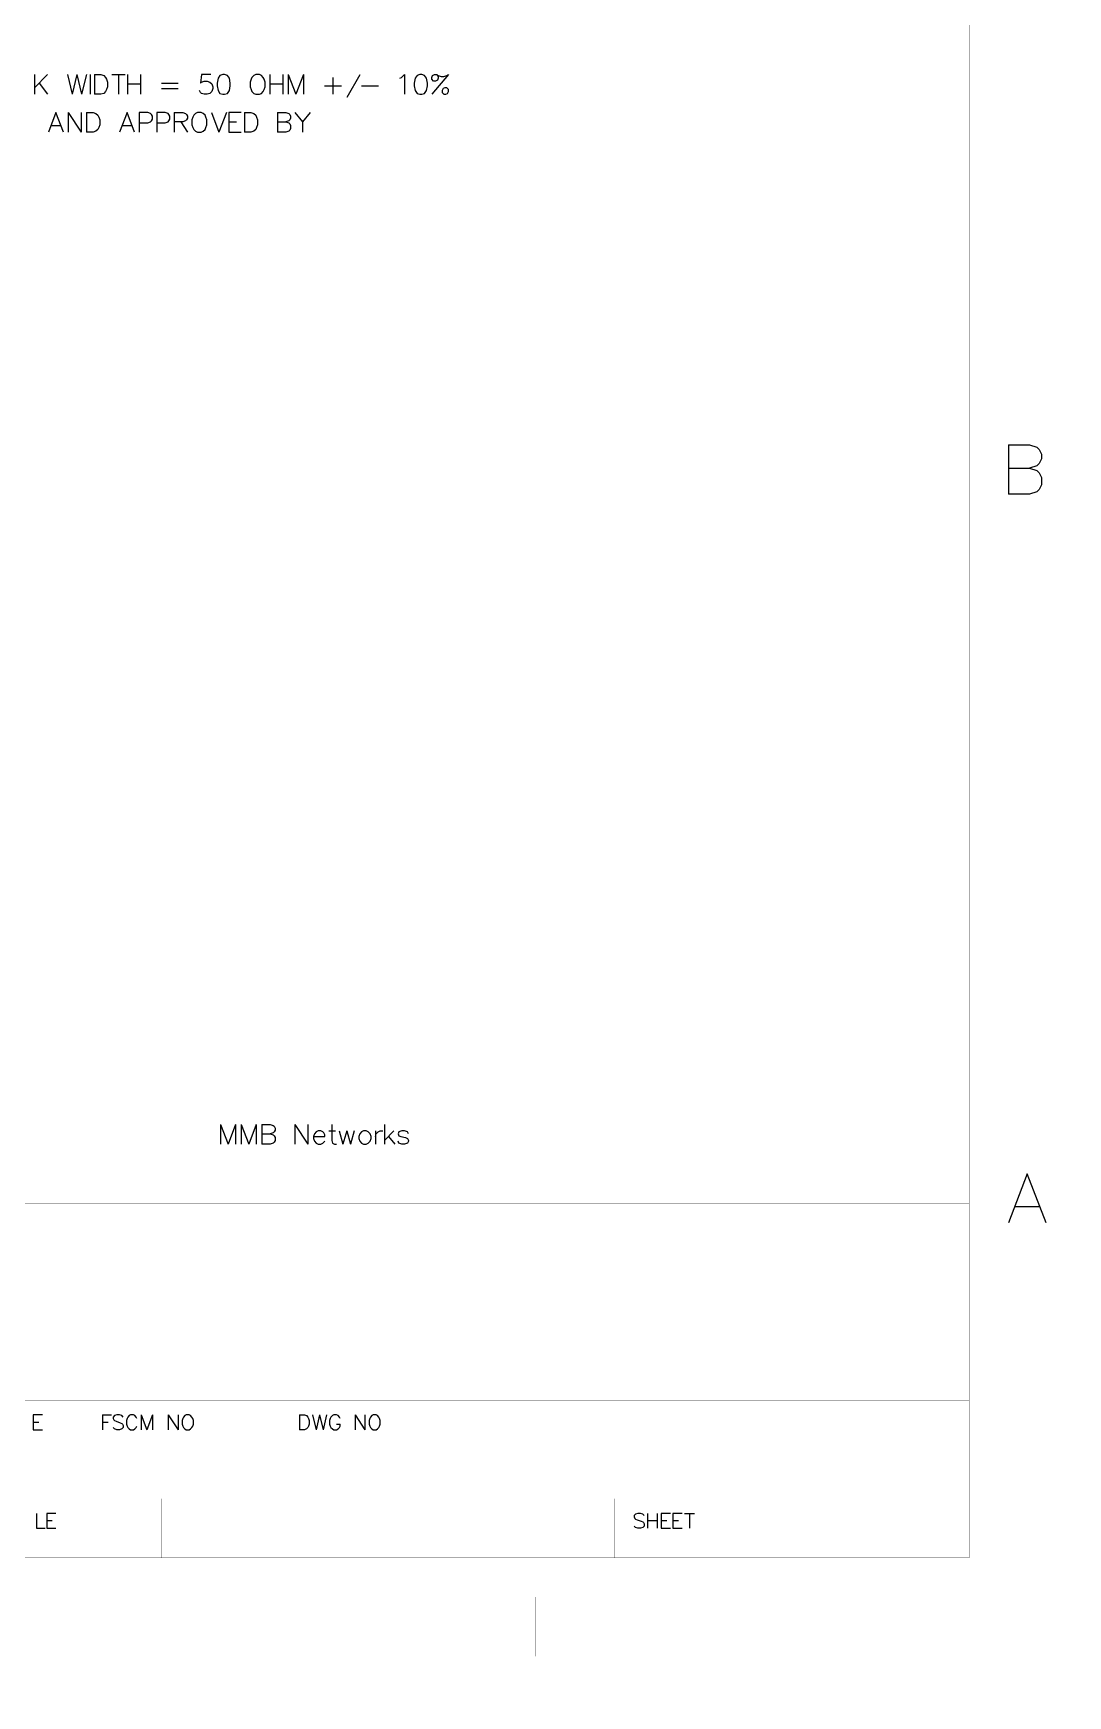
# Model space of a CAD drawing. Header units: millimetres. Extents: x 0 to 559, y 0 to 433.
# Drawn here: x 425.9 to 559.3, y 1 to 215.3 of the extents above; entities that cross this region are included whole.
import ezdxf

# ---------------------------------------------------------------- set-up
doc = ezdxf.new("R2010")
doc.units = ezdxf.units.MM
doc.layers.add('KeepOutLayer', color=6, linetype='Continuous')
doc.layers.add('Mechanical7', color=56, linetype='Continuous')

msp = doc.modelspace()

# ---------------------------------------------------------------- linework, layer by layer
at = {"layer": 'KeepOutLayer'}
for p, q in [((551.66, 162.25), (551.66, 155.9)), ((551.66, 162.25), (554.38, 162.25)), ((551.66, 162.25), (551.66, 155.9)), ((551.66, 162.25), (554.38, 162.25)), ((554.38, 162.25), (555.29, 161.95)), ((554.38, 162.25), (555.29, 161.95)), ((555.29, 161.95), (555.59, 161.65)), ((555.29, 161.95), (555.59, 161.65)), ((555.59, 161.65), (555.89, 161.04)), ((555.59, 161.65), (555.89, 161.04)), ((555.89, 161.04), (555.89, 160.44)), ((555.89, 161.04), (555.89, 160.44)), ((551.66, 159.23), (554.38, 159.23)), ((551.66, 159.23), (554.38, 159.23)), ((555.29, 159.53), (554.38, 159.23)), ((555.29, 159.53), (554.38, 159.23)), ((554.38, 159.23), (555.29, 158.93)), ((554.38, 159.23), (555.29, 158.93)), ((555.59, 159.84), (555.29, 159.53)), ((555.59, 159.84), (555.29, 159.53)), ((555.29, 158.93), (555.59, 158.63)), ((555.29, 158.93), (555.59, 158.63)), ((555.89, 160.44), (555.59, 159.84)), ((555.89, 160.44), (555.59, 159.84)), ((555.59, 156.51), (555.29, 156.21)), ((555.59, 156.51), (555.29, 156.21)), ((555.59, 158.63), (555.89, 158.02)), ((555.59, 158.63), (555.89, 158.02)), ((555.89, 157.11), (555.59, 156.51)), ((555.89, 157.11), (555.59, 156.51)), ((555.89, 158.02), (555.89, 157.11)), ((555.89, 158.02), (555.89, 157.11)), ((554.38, 155.9), (551.66, 155.9)), ((554.38, 155.9), (551.66, 155.9)), ((555.29, 156.21), (554.38, 155.9)), ((555.29, 156.21), (554.38, 155.9)), ((450.06, 74.62), (450.06, 72.08)), ((450.06, 74.62), (451.03, 72.08)), ((450.06, 74.62), (450.06, 72.08)), ((450.06, 74.62), (451.03, 72.08)), ((452, 74.62), (451.03, 72.08)), ((452, 74.62), (451.03, 72.08)), ((452, 74.62), (452, 72.08)), ((452, 74.62), (452, 72.08)), ((452.72, 74.62), (452.72, 72.08)), ((452.72, 74.62), (453.69, 72.08)), ((452.72, 74.62), (452.72, 72.08)), ((452.72, 74.62), (453.69, 72.08)), ((454.66, 74.62), (453.69, 72.08)), ((454.66, 74.62), (453.69, 72.08)), ((454.66, 74.62), (454.66, 72.08)), ((454.66, 74.62), (454.66, 72.08)), ((455.38, 74.62), (455.38, 72.08)), ((455.38, 74.62), (456.47, 74.62)), ((455.38, 74.62), (455.38, 72.08)), ((455.38, 74.62), (456.47, 74.62)), ((455.38, 73.42), (456.47, 73.42)), ((455.38, 73.42), (456.47, 73.42)), ((456.47, 74.62), (456.83, 74.5)), ((456.47, 74.62), (456.83, 74.5)), ((456.83, 73.54), (456.47, 73.42)), ((456.83, 73.54), (456.47, 73.42)), ((456.47, 73.42), (456.83, 73.29)), ((456.47, 73.42), (456.83, 73.29)), ((456.83, 74.5), (456.96, 74.38)), ((456.83, 74.5), (456.96, 74.38)), ((456.96, 73.66), (456.83, 73.54)), ((456.96, 73.66), (456.83, 73.54)), ((456.83, 73.29), (456.96, 73.17)), ((456.83, 73.29), (456.96, 73.17)), ((456.96, 74.38), (457.08, 74.14)), ((456.96, 74.38), (457.08, 74.14)), ((457.08, 73.9), (456.96, 73.66)), ((457.08, 73.9), (456.96, 73.66)), ((456.96, 73.17), (457.08, 72.93)), ((456.96, 73.17), (457.08, 72.93)), ((457.08, 74.14), (457.08, 73.9)), ((457.08, 74.14), (457.08, 73.9)), ((457.08, 72.93), (457.08, 72.57)), ((457.08, 72.93), (457.08, 72.57)), ((459.64, 74.62), (459.64, 72.08)), ((459.64, 74.62), (461.33, 72.08)), ((459.64, 74.62), (459.64, 72.08)), ((459.64, 74.62), (461.33, 72.08)), ((461.33, 74.62), (461.33, 72.08)), ((461.33, 74.62), (461.33, 72.08)), ((462.15, 73.42), (462.03, 73.05)), ((462.15, 73.42), (462.03, 73.05)), ((462.03, 73.05), (463.49, 73.05)), ((462.03, 73.05), (462.03, 72.81)), ((462.03, 73.05), (463.49, 73.05)), ((462.03, 73.05), (462.03, 72.81)), ((462.4, 73.66), (462.15, 73.42)), ((462.4, 73.66), (462.15, 73.42)), ((462.64, 73.78), (462.4, 73.66)), ((462.64, 73.78), (462.4, 73.66)), ((463, 73.78), (462.64, 73.78)), ((463, 73.78), (462.64, 73.78)), ((463.24, 73.66), (463, 73.78)), ((463.24, 73.66), (463, 73.78)), ((463.36, 73.54), (463.24, 73.66)), ((463.36, 73.54), (463.24, 73.66)), ((463.49, 73.29), (463.36, 73.54)), ((463.49, 73.29), (463.36, 73.54)), ((463.49, 73.05), (463.49, 73.29)), ((463.49, 73.05), (463.49, 73.29)), ((464.03, 73.78), (464.88, 73.78)), ((464.03, 73.78), (464.88, 73.78)), ((464.39, 74.62), (464.39, 72.57)), ((464.39, 74.62), (464.39, 72.57)), ((465.36, 73.78), (465.84, 72.08)), ((465.36, 73.78), (465.84, 72.08)), ((466.33, 73.78), (465.84, 72.08)), ((466.33, 73.78), (465.84, 72.08)), ((466.33, 73.78), (466.81, 72.08)), ((466.33, 73.78), (466.81, 72.08)), ((467.29, 73.78), (466.81, 72.08)), ((467.29, 73.78), (466.81, 72.08)), ((468.01, 73.42), (467.89, 73.05)), ((468.01, 73.42), (467.89, 73.05)), ((467.89, 73.05), (467.89, 72.81)), ((467.89, 73.05), (467.89, 72.81)), ((468.25, 73.66), (468.01, 73.42)), ((468.25, 73.66), (468.01, 73.42)), ((468.49, 73.78), (468.25, 73.66)), ((468.49, 73.78), (468.25, 73.66)), ((468.85, 73.78), (468.49, 73.78)), ((468.85, 73.78), (468.49, 73.78)), ((469.1, 73.66), (468.85, 73.78)), ((469.1, 73.66), (468.85, 73.78)), ((469.34, 73.42), (469.1, 73.66)), ((469.34, 73.42), (469.1, 73.66)), ((469.46, 73.05), (469.34, 73.42)), ((469.46, 73.05), (469.34, 73.42)), ((469.46, 72.81), (469.46, 73.05)), ((469.46, 72.81), (469.46, 73.05)), ((470.02, 73.78), (470.02, 72.08)), ((470.02, 73.78), (470.02, 72.08)), ((470.02, 73.05), (470.14, 73.42)), ((470.02, 73.05), (470.14, 73.42)), ((470.14, 73.42), (470.38, 73.66)), ((470.14, 73.42), (470.38, 73.66)), ((470.38, 73.66), (470.62, 73.78)), ((470.38, 73.66), (470.62, 73.78)), ((470.62, 73.78), (470.98, 73.78)), ((470.62, 73.78), (470.98, 73.78)), ((471.21, 74.62), (471.21, 72.08)), ((471.21, 74.62), (471.21, 72.08)), ((472.42, 73.78), (471.21, 72.57)), ((472.42, 73.78), (471.21, 72.57)), ((471.7, 73.05), (472.54, 72.08)), ((471.7, 73.05), (472.54, 72.08)), ((473.06, 73.66), (472.94, 73.42)), ((473.06, 73.66), (472.94, 73.42)), ((472.94, 73.42), (473.06, 73.17)), ((472.94, 73.42), (473.06, 73.17)), ((473.43, 73.78), (473.06, 73.66)), ((473.43, 73.78), (473.06, 73.66)), ((473.06, 73.17), (473.3, 73.05)), ((473.06, 73.17), (473.3, 73.05)), ((473.3, 73.05), (473.91, 72.93)), ((473.3, 73.05), (473.91, 72.93)), ((473.79, 73.78), (473.43, 73.78)), ((473.79, 73.78), (473.43, 73.78)), ((474.15, 73.66), (473.79, 73.78)), ((474.15, 73.66), (473.79, 73.78)), ((473.91, 72.93), (474.15, 72.81)), ((473.91, 72.93), (474.15, 72.81)), ((474.27, 73.42), (474.15, 73.66)), ((474.27, 73.42), (474.15, 73.66)), ((456.47, 72.08), (455.38, 72.08)), ((456.47, 72.08), (455.38, 72.08)), ((456.83, 72.21), (456.47, 72.08)), ((456.83, 72.21), (456.47, 72.08)), ((456.96, 72.33), (456.83, 72.21)), ((456.96, 72.33), (456.83, 72.21)), ((457.08, 72.57), (456.96, 72.33)), ((457.08, 72.57), (456.96, 72.33)), ((462.03, 72.81), (462.15, 72.45)), ((462.03, 72.81), (462.15, 72.45)), ((462.15, 72.45), (462.4, 72.21)), ((462.15, 72.45), (462.4, 72.21)), ((462.4, 72.21), (462.64, 72.08)), ((462.4, 72.21), (462.64, 72.08)), ((462.64, 72.08), (463, 72.08)), ((462.64, 72.08), (463, 72.08)), ((463, 72.08), (463.24, 72.21)), ((463, 72.08), (463.24, 72.21)), ((463.24, 72.21), (463.49, 72.45)), ((463.24, 72.21), (463.49, 72.45)), ((464.39, 72.57), (464.51, 72.21)), ((464.39, 72.57), (464.51, 72.21)), ((464.51, 72.21), (464.75, 72.08)), ((464.51, 72.21), (464.75, 72.08)), ((464.75, 72.08), (465, 72.08)), ((464.75, 72.08), (465, 72.08)), ((467.89, 72.81), (468.01, 72.45)), ((467.89, 72.81), (468.01, 72.45)), ((468.01, 72.45), (468.25, 72.21)), ((468.01, 72.45), (468.25, 72.21)), ((468.25, 72.21), (468.49, 72.08)), ((468.25, 72.21), (468.49, 72.08)), ((468.49, 72.08), (468.85, 72.08)), ((468.49, 72.08), (468.85, 72.08)), ((468.85, 72.08), (469.1, 72.21)), ((468.85, 72.08), (469.1, 72.21)), ((469.1, 72.21), (469.34, 72.45)), ((469.1, 72.21), (469.34, 72.45)), ((469.34, 72.45), (469.46, 72.81)), ((469.34, 72.45), (469.46, 72.81)), ((473.06, 72.21), (472.94, 72.45)), ((473.06, 72.21), (472.94, 72.45)), ((473.43, 72.08), (473.06, 72.21)), ((473.43, 72.08), (473.06, 72.21)), ((473.79, 72.08), (473.43, 72.08)), ((473.79, 72.08), (473.43, 72.08)), ((474.15, 72.21), (473.79, 72.08)), ((474.15, 72.21), (473.79, 72.08)), ((474.15, 72.81), (474.27, 72.57)), ((474.15, 72.81), (474.27, 72.57)), ((474.27, 72.45), (474.15, 72.21)), ((474.27, 72.45), (474.15, 72.21)), ((474.27, 72.57), (474.27, 72.45)), ((474.27, 72.57), (474.27, 72.45)), ((554.08, 68.27), (551.66, 61.92)), ((554.08, 68.27), (551.66, 61.92)), ((556.5, 61.92), (554.08, 68.27)), ((556.5, 61.92), (554.08, 68.27)), ((552.57, 64.04), (555.59, 64.04)), ((552.57, 64.04), (555.59, 64.04)), ((427.09, 37.16), (425.91, 37.16)), ((425.91, 37.16), (425.91, 35.25)), ((427.09, 37.16), (425.91, 37.16)), ((425.91, 37.16), (425.91, 35.25)), ((434.82, 37.16), (434.82, 35.25)), ((434.82, 37.16), (436, 37.16)), ((434.82, 37.16), (434.82, 35.25)), ((434.82, 37.16), (436, 37.16)), ((436.4, 37.07), (436.22, 36.89)), ((436.4, 37.07), (436.22, 36.89)), ((436.22, 36.89), (436.22, 36.71)), ((436.22, 36.89), (436.22, 36.71)), ((436.22, 36.71), (436.31, 36.52)), ((436.22, 36.71), (436.31, 36.52)), ((436.31, 36.52), (436.4, 36.43)), ((436.31, 36.52), (436.4, 36.43)), ((436.67, 37.16), (436.4, 37.07)), ((436.67, 37.16), (436.4, 37.07)), ((437.04, 37.16), (436.67, 37.16)), ((437.04, 37.16), (436.67, 37.16)), ((437.31, 37.07), (437.04, 37.16)), ((437.31, 37.07), (437.04, 37.16)), ((437.49, 36.89), (437.31, 37.07)), ((437.49, 36.89), (437.31, 37.07)), ((438.01, 36.71), (437.92, 36.43)), ((438.01, 36.71), (437.92, 36.43)), ((438.1, 36.89), (438.01, 36.71)), ((438.1, 36.89), (438.01, 36.71)), ((438.28, 37.07), (438.1, 36.89)), ((438.28, 37.07), (438.1, 36.89)), ((438.46, 37.16), (438.28, 37.07)), ((438.46, 37.16), (438.28, 37.07)), ((438.82, 37.16), (438.46, 37.16)), ((438.82, 37.16), (438.46, 37.16)), ((439, 37.07), (438.82, 37.16)), ((439, 37.07), (438.82, 37.16)), ((439.18, 36.89), (439, 37.07)), ((439.18, 36.89), (439, 37.07)), ((439.28, 36.71), (439.18, 36.89)), ((439.28, 36.71), (439.18, 36.89)), ((439.81, 37.16), (439.81, 35.25)), ((439.81, 37.16), (440.54, 35.25)), ((439.81, 37.16), (439.81, 35.25)), ((439.81, 37.16), (440.54, 35.25)), ((441.26, 37.16), (440.54, 35.25)), ((441.26, 37.16), (440.54, 35.25)), ((441.26, 37.16), (441.26, 35.25)), ((441.26, 37.16), (441.26, 35.25)), ((443.3, 37.16), (443.3, 35.25)), ((443.3, 37.16), (444.57, 35.25)), ((443.3, 37.16), (443.3, 35.25)), ((443.3, 37.16), (444.57, 35.25)), ((444.57, 37.16), (444.57, 35.25)), ((444.57, 37.16), (444.57, 35.25)), ((445.19, 36.71), (445.1, 36.43)), ((445.19, 36.71), (445.1, 36.43)), ((445.28, 36.89), (445.19, 36.71)), ((445.28, 36.89), (445.19, 36.71)), ((445.46, 37.07), (445.28, 36.89)), ((445.46, 37.07), (445.28, 36.89)), ((445.64, 37.16), (445.46, 37.07)), ((445.64, 37.16), (445.46, 37.07)), ((446.01, 37.16), (445.64, 37.16)), ((446.01, 37.16), (445.64, 37.16)), ((446.19, 37.07), (446.01, 37.16)), ((446.19, 37.07), (446.01, 37.16)), ((446.37, 36.89), (446.19, 37.07)), ((446.37, 36.89), (446.19, 37.07)), ((446.46, 36.71), (446.37, 36.89)), ((446.46, 36.71), (446.37, 36.89)), ((446.55, 36.43), (446.46, 36.71)), ((446.55, 36.43), (446.46, 36.71)), ((460.22, 37.16), (460.22, 35.25)), ((460.22, 37.16), (460.86, 37.16)), ((460.22, 37.16), (460.22, 35.25)), ((460.22, 37.16), (460.86, 37.16)), ((460.86, 37.16), (461.13, 37.07)), ((460.86, 37.16), (461.13, 37.07)), ((461.13, 37.07), (461.31, 36.89)), ((461.13, 37.07), (461.31, 36.89)), ((461.31, 36.89), (461.4, 36.71)), ((461.31, 36.89), (461.4, 36.71)), ((461.4, 36.71), (461.49, 36.43)), ((461.4, 36.71), (461.49, 36.43)), ((461.92, 37.16), (462.37, 35.25)), ((461.92, 37.16), (462.37, 35.25)), ((462.83, 37.16), (462.37, 35.25)), ((462.83, 37.16), (462.37, 35.25)), ((462.83, 37.16), (463.28, 35.25)), ((462.83, 37.16), (463.28, 35.25)), ((463.73, 37.16), (463.28, 35.25)), ((463.73, 37.16), (463.28, 35.25)), ((464.2, 36.71), (464.11, 36.43)), ((464.2, 36.71), (464.11, 36.43)), ((464.29, 36.89), (464.2, 36.71)), ((464.29, 36.89), (464.2, 36.71)), ((464.48, 37.07), (464.29, 36.89)), ((464.48, 37.07), (464.29, 36.89)), ((464.66, 37.16), (464.48, 37.07)), ((464.66, 37.16), (464.48, 37.07)), ((465.02, 37.16), (464.66, 37.16)), ((465.02, 37.16), (464.66, 37.16)), ((465.2, 37.07), (465.02, 37.16)), ((465.2, 37.07), (465.02, 37.16)), ((465.38, 36.89), (465.2, 37.07)), ((465.38, 36.89), (465.2, 37.07)), ((465.47, 36.71), (465.38, 36.89)), ((465.47, 36.71), (465.38, 36.89)), ((467.41, 37.16), (467.41, 35.25)), ((467.41, 37.16), (468.68, 35.25)), ((467.41, 37.16), (467.41, 35.25)), ((467.41, 37.16), (468.68, 35.25)), ((468.68, 37.16), (468.68, 35.25)), ((468.68, 37.16), (468.68, 35.25)), ((469.29, 36.71), (469.2, 36.43)), ((469.29, 36.71), (469.2, 36.43)), ((469.38, 36.89), (469.29, 36.71)), ((469.38, 36.89), (469.29, 36.71)), ((469.56, 37.07), (469.38, 36.89)), ((469.56, 37.07), (469.38, 36.89)), ((469.75, 37.16), (469.56, 37.07)), ((469.75, 37.16), (469.56, 37.07)), ((470.11, 37.16), (469.75, 37.16)), ((470.11, 37.16), (469.75, 37.16)), ((470.29, 37.07), (470.11, 37.16)), ((470.29, 37.07), (470.11, 37.16)), ((470.47, 36.89), (470.29, 37.07)), ((470.47, 36.89), (470.29, 37.07)), ((470.56, 36.71), (470.47, 36.89)), ((470.56, 36.71), (470.47, 36.89)), ((470.65, 36.43), (470.56, 36.71)), ((470.65, 36.43), (470.56, 36.71)), ((425.91, 36.25), (426.64, 36.25)), ((425.91, 36.25), (426.64, 36.25)), ((425.91, 35.25), (427.09, 35.25)), ((425.91, 35.25), (427.09, 35.25)), ((434.82, 36.25), (435.55, 36.25)), ((434.82, 36.25), (435.55, 36.25)), ((436.4, 35.35), (436.22, 35.53)), ((436.4, 35.35), (436.22, 35.53)), ((436.4, 36.43), (436.58, 36.34)), ((436.4, 36.43), (436.58, 36.34)), ((436.67, 35.25), (436.4, 35.35)), ((436.67, 35.25), (436.4, 35.35)), ((436.58, 36.34), (437.13, 36.16)), ((436.58, 36.34), (437.13, 36.16)), ((437.04, 35.25), (436.67, 35.25)), ((437.04, 35.25), (436.67, 35.25)), ((437.31, 35.35), (437.04, 35.25)), ((437.31, 35.35), (437.04, 35.25)), ((437.13, 36.16), (437.31, 36.07)), ((437.13, 36.16), (437.31, 36.07)), ((437.31, 36.07), (437.4, 35.98)), ((437.31, 36.07), (437.4, 35.98)), ((437.49, 35.53), (437.31, 35.35)), ((437.49, 35.53), (437.31, 35.35)), ((437.4, 35.98), (437.49, 35.8)), ((437.4, 35.98), (437.49, 35.8)), ((437.49, 35.8), (437.49, 35.53)), ((437.49, 35.8), (437.49, 35.53)), ((437.92, 36.43), (437.92, 35.98)), ((437.92, 36.43), (437.92, 35.98)), ((437.92, 35.98), (438.01, 35.71)), ((437.92, 35.98), (438.01, 35.71)), ((438.01, 35.71), (438.1, 35.53)), ((438.01, 35.71), (438.1, 35.53)), ((438.1, 35.53), (438.28, 35.35)), ((438.1, 35.53), (438.28, 35.35)), ((438.28, 35.35), (438.46, 35.25)), ((438.28, 35.35), (438.46, 35.25)), ((438.46, 35.25), (438.82, 35.25)), ((438.46, 35.25), (438.82, 35.25)), ((438.82, 35.25), (439, 35.35)), ((438.82, 35.25), (439, 35.35)), ((439, 35.35), (439.18, 35.53)), ((439, 35.35), (439.18, 35.53)), ((439.18, 35.53), (439.28, 35.71)), ((439.18, 35.53), (439.28, 35.71)), ((445.1, 36.43), (445.1, 35.98)), ((445.1, 36.43), (445.1, 35.98)), ((445.1, 35.98), (445.19, 35.71)), ((445.1, 35.98), (445.19, 35.71)), ((445.19, 35.71), (445.28, 35.53)), ((445.19, 35.71), (445.28, 35.53)), ((445.28, 35.53), (445.46, 35.35)), ((445.28, 35.53), (445.46, 35.35)), ((445.46, 35.35), (445.64, 35.25)), ((445.46, 35.35), (445.64, 35.25)), ((445.64, 35.25), (446.01, 35.25)), ((445.64, 35.25), (446.01, 35.25)), ((446.01, 35.25), (446.19, 35.35)), ((446.01, 35.25), (446.19, 35.35)), ((446.19, 35.35), (446.37, 35.53)), ((446.19, 35.35), (446.37, 35.53)), ((446.37, 35.53), (446.46, 35.71)), ((446.37, 35.53), (446.46, 35.71)), ((446.46, 35.71), (446.55, 35.98)), ((446.46, 35.71), (446.55, 35.98)), ((446.55, 35.98), (446.55, 36.43)), ((446.55, 35.98), (446.55, 36.43)), ((460.86, 35.25), (460.22, 35.25)), ((460.86, 35.25), (460.22, 35.25)), ((461.13, 35.35), (460.86, 35.25)), ((461.13, 35.35), (460.86, 35.25)), ((461.31, 35.53), (461.13, 35.35)), ((461.31, 35.53), (461.13, 35.35)), ((461.4, 35.71), (461.31, 35.53)), ((461.4, 35.71), (461.31, 35.53)), ((461.49, 35.98), (461.4, 35.71)), ((461.49, 35.98), (461.4, 35.71)), ((461.49, 36.43), (461.49, 35.98)), ((461.49, 36.43), (461.49, 35.98)), ((464.11, 36.43), (464.11, 35.98)), ((464.11, 36.43), (464.11, 35.98)), ((464.11, 35.98), (464.2, 35.71)), ((464.11, 35.98), (464.2, 35.71)), ((464.2, 35.71), (464.29, 35.53)), ((464.2, 35.71), (464.29, 35.53)), ((464.29, 35.53), (464.48, 35.35)), ((464.29, 35.53), (464.48, 35.35)), ((464.48, 35.35), (464.66, 35.25)), ((464.48, 35.35), (464.66, 35.25)), ((464.66, 35.25), (465.02, 35.25)), ((464.66, 35.25), (465.02, 35.25)), ((465.02, 35.98), (465.47, 35.98)), ((465.02, 35.98), (465.47, 35.98)), ((465.02, 35.25), (465.2, 35.35)), ((465.02, 35.25), (465.2, 35.35)), ((465.2, 35.35), (465.38, 35.53)), ((465.2, 35.35), (465.38, 35.53)), ((465.38, 35.53), (465.47, 35.71)), ((465.38, 35.53), (465.47, 35.71)), ((465.47, 35.71), (465.47, 35.98)), ((465.47, 35.71), (465.47, 35.98)), ((469.2, 36.43), (469.2, 35.98)), ((469.2, 36.43), (469.2, 35.98)), ((469.2, 35.98), (469.29, 35.71)), ((469.2, 35.98), (469.29, 35.71)), ((469.29, 35.71), (469.38, 35.53)), ((469.29, 35.71), (469.38, 35.53)), ((469.38, 35.53), (469.56, 35.35)), ((469.38, 35.53), (469.56, 35.35)), ((469.56, 35.35), (469.75, 35.25)), ((469.56, 35.35), (469.75, 35.25)), ((469.75, 35.25), (470.11, 35.25)), ((469.75, 35.25), (470.11, 35.25)), ((470.11, 35.25), (470.29, 35.35)), ((470.11, 35.25), (470.29, 35.35)), ((470.29, 35.35), (470.47, 35.53)), ((470.29, 35.35), (470.47, 35.53)), ((470.47, 35.53), (470.56, 35.71)), ((470.47, 35.53), (470.56, 35.71)), ((470.56, 35.71), (470.65, 35.98)), ((470.56, 35.71), (470.65, 35.98)), ((470.65, 35.98), (470.65, 36.43)), ((470.65, 35.98), (470.65, 36.43)), ((426.34, 24.46), (426.34, 22.55)), ((426.34, 24.46), (426.34, 22.55)), ((428.82, 24.46), (427.64, 24.46)), ((427.64, 24.46), (427.64, 22.55)), ((428.82, 24.46), (427.64, 24.46)), ((427.64, 24.46), (427.64, 22.55)), ((503.58, 24.37), (503.4, 24.19)), ((503.58, 24.37), (503.4, 24.19)), ((503.4, 24.19), (503.4, 24.01)), ((503.4, 24.19), (503.4, 24.01)), ((503.4, 24.01), (503.49, 23.82)), ((503.4, 24.01), (503.49, 23.82)), ((503.49, 23.82), (503.58, 23.73)), ((503.49, 23.82), (503.58, 23.73)), ((503.86, 24.46), (503.58, 24.37)), ((503.86, 24.46), (503.58, 24.37)), ((503.58, 23.73), (503.77, 23.64)), ((503.58, 23.73), (503.77, 23.64)), ((503.77, 23.64), (504.31, 23.46)), ((503.77, 23.64), (504.31, 23.46)), ((504.22, 24.46), (503.86, 24.46)), ((504.22, 24.46), (503.86, 24.46)), ((504.49, 24.37), (504.22, 24.46)), ((504.49, 24.37), (504.22, 24.46)), ((504.67, 24.19), (504.49, 24.37)), ((504.67, 24.19), (504.49, 24.37)), ((505.1, 24.46), (505.1, 22.55)), ((505.1, 24.46), (505.1, 22.55)), ((506.37, 24.46), (506.37, 22.55)), ((506.37, 24.46), (506.37, 22.55)), ((508.07, 24.46), (506.89, 24.46)), ((506.89, 24.46), (506.89, 22.55)), ((508.07, 24.46), (506.89, 24.46)), ((506.89, 24.46), (506.89, 22.55)), ((509.57, 24.46), (508.39, 24.46)), ((508.39, 24.46), (508.39, 22.55)), ((509.57, 24.46), (508.39, 24.46)), ((508.39, 24.46), (508.39, 22.55)), ((509.89, 24.46), (511.16, 24.46)), ((509.89, 24.46), (511.16, 24.46)), ((510.52, 24.46), (510.52, 22.55)), ((510.52, 24.46), (510.52, 22.55)), ((426.34, 22.55), (427.43, 22.55)), ((426.34, 22.55), (427.43, 22.55)), ((427.64, 23.55), (428.36, 23.55)), ((427.64, 23.55), (428.36, 23.55)), ((427.64, 22.55), (428.82, 22.55)), ((427.64, 22.55), (428.82, 22.55)), ((503.58, 22.65), (503.4, 22.83)), ((503.58, 22.65), (503.4, 22.83)), ((503.86, 22.55), (503.58, 22.65)), ((503.86, 22.55), (503.58, 22.65)), ((504.22, 22.55), (503.86, 22.55)), ((504.22, 22.55), (503.86, 22.55)), ((504.49, 22.65), (504.22, 22.55)), ((504.49, 22.65), (504.22, 22.55)), ((504.31, 23.46), (504.49, 23.37)), ((504.31, 23.46), (504.49, 23.37)), ((504.49, 23.37), (504.58, 23.28)), ((504.49, 23.37), (504.58, 23.28)), ((504.67, 22.83), (504.49, 22.65)), ((504.67, 22.83), (504.49, 22.65)), ((504.58, 23.28), (504.67, 23.1)), ((504.58, 23.28), (504.67, 23.1)), ((504.67, 23.1), (504.67, 22.83)), ((504.67, 23.1), (504.67, 22.83)), ((505.1, 23.55), (506.37, 23.55)), ((505.1, 23.55), (506.37, 23.55)), ((506.89, 23.55), (507.62, 23.55)), ((506.89, 23.55), (507.62, 23.55)), ((506.89, 22.55), (508.07, 22.55)), ((506.89, 22.55), (508.07, 22.55)), ((508.39, 23.55), (509.12, 23.55)), ((508.39, 23.55), (509.12, 23.55)), ((508.39, 22.55), (509.57, 22.55)), ((508.39, 22.55), (509.57, 22.55))]:
    msp.add_line(p, q, dxfattribs=at)
at = {"layer": 'KeepOutLayer', "const_width": 0.0254}
for points in [[(559.28, 0.96), (559.28, 432.76)], [(559.28, 0.96), (559.28, 432.76)], [(546.58, 18.74), (546.58, 414.98)], [(546.58, 18.74), (546.58, 414.98)], [(546.58, 110.18), (554.2, 110.18)], [(546.58, 110.18), (554.2, 110.18)], [(290.04, 84.78), (546.58, 84.78)], [(290.04, 84.78), (546.58, 84.78)], [(419.58, 64.46), (546.58, 64.46)], [(419.58, 64.46), (546.58, 64.46)], [(419.58, 39.06), (546.58, 39.06)], [(419.58, 39.06), (546.58, 39.06)], [(432.28, 26.36), (432.28, 39.06)], [(432.28, 26.36), (432.28, 39.06)], [(457.68, 26.36), (457.68, 39.06)], [(457.68, 26.36), (457.68, 39.06)], [(419.58, 26.36), (546.58, 26.36)], [(419.58, 26.36), (546.58, 26.36)], [(442.44, 18.74), (442.44, 26.36)], [(442.44, 18.74), (442.44, 26.36)], [(500.86, 18.74), (500.86, 26.36)], [(500.86, 18.74), (500.86, 26.36)], [(414.5, 18.74), (546.58, 18.74)], [(414.5, 18.74), (546.58, 18.74)], [(490.7, 6.04), (490.7, 13.66)], [(490.7, 6.04), (490.7, 13.66)], [(0.48, 0.96), (559.28, 0.96)], [(0.48, 0.96), (559.28, 0.96)]]:
    msp.add_lwpolyline(points, dxfattribs=at)
at = {"layer": 'KeepOutLayer', "const_width": 0.0127}
for points in [[(546.58, 110.18, 1), (546.59, 110.18, 1)], [(546.58, 110.18, 1), (546.59, 110.18, 1)], [(554.2, 110.18, 1), (554.21, 110.18, 1)], [(554.2, 110.18, 1), (554.21, 110.18, 1)], [(546.58, 84.78, 1), (546.59, 84.78, 1)], [(546.58, 84.78, 1), (546.59, 84.78, 1)], [(546.58, 64.46, 1), (546.59, 64.46, 1)], [(546.58, 64.46, 1), (546.59, 64.46, 1)], [(432.28, 39.06, 1), (432.29, 39.06, 1)], [(432.28, 39.06, 1), (432.29, 39.06, 1)], [(457.68, 39.06, 1), (457.69, 39.06, 1)], [(457.68, 39.06, 1), (457.69, 39.06, 1)], [(546.58, 39.06, 1), (546.59, 39.06, 1)], [(546.58, 39.06, 1), (546.59, 39.06, 1)], [(432.28, 26.36, 1), (432.29, 26.36, 1)], [(432.28, 26.36, 1), (432.29, 26.36, 1)], [(442.44, 26.36, 1), (442.45, 26.36, 1)], [(442.44, 26.36, 1), (442.45, 26.36, 1)], [(457.68, 26.36, 1), (457.69, 26.36, 1)], [(457.68, 26.36, 1), (457.69, 26.36, 1)], [(500.86, 26.36, 1), (500.87, 26.36, 1)], [(500.86, 26.36, 1), (500.87, 26.36, 1)], [(546.58, 26.36, 1), (546.59, 26.36, 1)], [(546.58, 26.36, 1), (546.59, 26.36, 1)], [(442.44, 18.74, 1), (442.45, 18.74, 1)], [(442.44, 18.74, 1), (442.45, 18.74, 1)], [(500.86, 18.74, 1), (500.87, 18.74, 1)], [(500.86, 18.74, 1), (500.87, 18.74, 1)], [(546.58, 18.74, 1), (546.59, 18.74, 1)], [(546.58, 18.74, 1), (546.59, 18.74, 1)], [(546.58, 18.74, 1), (546.59, 18.74, 1)], [(546.58, 18.74, 1), (546.59, 18.74, 1)], [(490.7, 13.66, 1), (490.71, 13.66, 1)], [(490.7, 13.66, 1), (490.71, 13.66, 1)], [(490.7, 6.04, 1), (490.71, 6.04, 1)], [(490.7, 6.04, 1), (490.71, 6.04, 1)], [(559.28, 0.96, 1), (559.29, 0.96, 1)], [(559.28, 0.96, 1), (559.29, 0.96, 1)], [(559.28, 0.96, 1), (559.29, 0.96, 1)], [(559.28, 0.96, 1), (559.29, 0.96, 1)]]:
    msp.add_lwpolyline(points, format="xyb", close=True, dxfattribs=at)
at = {"layer": 'Mechanical7'}
for p, q in [((426.07, 209.99), (426.07, 207.45)), ((427.76, 209.99), (426.07, 208.3)), ((426.68, 208.9), (427.76, 207.45)), ((430.33, 209.99), (430.93, 207.45)), ((431.54, 209.99), (430.93, 207.45)), ((431.54, 209.99), (432.14, 207.45)), ((432.75, 209.99), (432.14, 207.45)), ((433.25, 209.99), (433.25, 207.45)), ((433.79, 209.99), (433.79, 207.45)), ((433.79, 209.99), (434.63, 209.99)), ((434.63, 209.99), (435, 209.87)), ((435, 209.87), (435.24, 209.63)), ((435.24, 209.63), (435.36, 209.39)), ((435.36, 208.06), (435.24, 207.81)), ((435.36, 209.39), (435.48, 209.02)), ((435.48, 208.42), (435.36, 208.06)), ((435.48, 209.02), (435.48, 208.42)), ((436.05, 209.99), (437.74, 209.99)), ((436.89, 209.99), (436.89, 207.45)), ((438.04, 209.99), (438.04, 207.45)), ((438.04, 208.78), (439.74, 208.78)), ((439.74, 209.99), (439.74, 207.45)), ((442.43, 208.9), (444.61, 208.9)), ((442.43, 208.18), (444.61, 208.18)), ((447.6, 209.99), (447.48, 208.9)), ((447.48, 208.9), (447.6, 209.02)), ((448.81, 209.99), (447.6, 209.99)), ((447.6, 209.02), (447.96, 209.14)), ((447.96, 209.14), (448.32, 209.14)), ((448.32, 209.14), (448.68, 209.02)), ((448.68, 209.02), (448.93, 208.78)), ((448.93, 208.78), (449.05, 208.42)), ((449.05, 208.18), (448.93, 207.81)), ((449.05, 208.42), (449.05, 208.18)), ((449.74, 209.51), (449.62, 208.9)), ((449.62, 208.9), (449.62, 208.54)), ((449.62, 208.54), (449.74, 207.93)), ((449.98, 209.87), (449.74, 209.51)), ((450.34, 209.99), (449.98, 209.87)), ((450.58, 209.99), (450.34, 209.99)), ((450.95, 209.87), (450.58, 209.99)), ((451.19, 209.51), (450.95, 209.87)), ((451.31, 208.9), (451.19, 209.51)), ((451.19, 207.93), (451.31, 208.54)), ((451.31, 208.54), (451.31, 208.9)), ((453.99, 209.39), (453.87, 209.02)), ((453.87, 209.02), (453.87, 208.42)), ((453.87, 208.42), (453.99, 208.06)), ((454.11, 209.63), (453.99, 209.39)), ((453.99, 208.06), (454.11, 207.81)), ((454.36, 209.87), (454.11, 209.63)), ((454.6, 209.99), (454.36, 209.87)), ((455.08, 209.99), (454.6, 209.99)), ((455.32, 209.87), (455.08, 209.99)), ((455.57, 209.63), (455.32, 209.87)), ((455.69, 209.39), (455.57, 209.63)), ((455.57, 207.81), (455.69, 208.06)), ((455.81, 209.02), (455.69, 209.39)), ((455.69, 208.06), (455.81, 208.42)), ((455.81, 208.42), (455.81, 209.02)), ((456.4, 209.99), (456.4, 207.45)), ((456.4, 208.78), (458.09, 208.78)), ((458.09, 209.99), (458.09, 207.45)), ((458.79, 209.99), (458.79, 207.45)), ((458.79, 209.99), (459.76, 207.45)), ((460.73, 209.99), (459.76, 207.45)), ((460.73, 209.99), (460.73, 207.45)), ((463.45, 208.54), (465.63, 208.54)), ((464.54, 209.63), (464.54, 207.45)), ((466.38, 207.09), (468.07, 209.99)), ((468.24, 208.54), (470.42, 208.54)), ((473.16, 209.51), (473.4, 209.63)), ((473.4, 209.63), (473.77, 209.99)), ((473.77, 209.99), (473.77, 207.45)), ((475.14, 209.51), (475.02, 208.9)), ((475.02, 208.9), (475.02, 208.54)), ((475.02, 208.54), (475.14, 207.93)), ((475.39, 209.87), (475.14, 209.51)), ((475.75, 209.99), (475.39, 209.87)), ((475.99, 209.99), (475.75, 209.99)), ((476.35, 209.87), (475.99, 209.99)), ((476.59, 209.51), (476.35, 209.87)), ((476.72, 208.9), (476.59, 209.51)), ((476.59, 207.93), (476.72, 208.54)), ((476.72, 208.54), (476.72, 208.9)), ((479.46, 209.99), (477.28, 207.45)), ((477.28, 209.63), (477.4, 209.87)), ((477.28, 209.39), (477.28, 209.63)), ((477.53, 209.14), (477.28, 209.39)), ((477.4, 209.87), (477.65, 209.99)), ((477.77, 209.14), (477.53, 209.14)), ((477.65, 209.99), (477.89, 209.99)), ((478.01, 209.27), (477.77, 209.14)), ((477.89, 209.99), (478.13, 209.75)), ((477.89, 209.99), (478.13, 209.87)), ((478.13, 209.51), (478.01, 209.27)), ((478.13, 209.87), (478.49, 209.75)), ((478.13, 209.75), (478.13, 209.51)), ((478.49, 209.75), (478.86, 209.75)), ((478.74, 208.18), (478.61, 207.93)), ((478.98, 208.3), (478.74, 208.18)), ((478.86, 209.75), (479.22, 209.87)), ((479.22, 208.3), (478.98, 208.3)), ((479.22, 209.87), (479.46, 209.99)), ((479.46, 208.06), (479.22, 208.3)), ((479.46, 207.81), (479.46, 208.06)), ((434.63, 207.45), (433.79, 207.45)), ((435, 207.57), (434.63, 207.45)), ((435.24, 207.81), (435, 207.57)), ((447.48, 207.69), (447.35, 207.93)), ((447.6, 207.57), (447.48, 207.69)), ((447.96, 207.45), (447.6, 207.57)), ((448.32, 207.45), (447.96, 207.45)), ((448.68, 207.57), (448.32, 207.45)), ((448.93, 207.81), (448.68, 207.57)), ((449.74, 207.93), (449.98, 207.57)), ((449.98, 207.57), (450.34, 207.45)), ((450.34, 207.45), (450.58, 207.45)), ((450.58, 207.45), (450.95, 207.57)), ((450.95, 207.57), (451.19, 207.93)), ((454.11, 207.81), (454.36, 207.57)), ((454.36, 207.57), (454.6, 207.45)), ((454.6, 207.45), (455.08, 207.45)), ((455.08, 207.45), (455.32, 207.57)), ((455.32, 207.57), (455.57, 207.81)), ((475.14, 207.93), (475.39, 207.57)), ((475.39, 207.57), (475.75, 207.45)), ((475.75, 207.45), (475.99, 207.45)), ((475.99, 207.45), (476.35, 207.57)), ((476.35, 207.57), (476.59, 207.93)), ((478.61, 207.93), (478.61, 207.69)), ((478.61, 207.69), (478.86, 207.45)), ((478.86, 207.45), (479.1, 207.45)), ((479.1, 207.45), (479.34, 207.57)), ((479.34, 207.57), (479.46, 207.81)), ((428.83, 205.1), (427.86, 202.57)), ((429.8, 202.57), (428.83, 205.1)), ((430.39, 205.1), (430.39, 202.57)), ((430.39, 205.1), (432.08, 202.57)), ((432.08, 205.1), (432.08, 202.57)), ((432.78, 205.1), (432.78, 202.57)), ((432.78, 205.1), (433.63, 205.1)), ((433.63, 205.1), (433.99, 204.98)), ((433.99, 204.98), (434.24, 204.74)), ((434.24, 204.74), (434.36, 204.5)), ((434.36, 204.5), (434.48, 204.14)), ((434.48, 204.14), (434.48, 203.53)), ((438.01, 205.1), (437.04, 202.57)), ((438.98, 202.57), (438.01, 205.1)), ((440.66, 205.1), (439.57, 205.1)), ((439.57, 205.1), (439.57, 202.57)), ((439.57, 203.77), (440.66, 203.77)), ((441.02, 204.98), (440.66, 205.1)), ((440.66, 203.77), (441.02, 203.9)), ((441.14, 204.86), (441.02, 204.98)), ((441.02, 203.9), (441.14, 204.02)), ((441.26, 204.62), (441.14, 204.86)), ((441.14, 204.02), (441.26, 204.26)), ((441.26, 204.26), (441.26, 204.62)), ((442.92, 205.1), (441.83, 205.1)), ((441.83, 205.1), (441.83, 202.57)), ((441.83, 203.77), (442.92, 203.77)), ((443.28, 204.98), (442.92, 205.1)), ((442.92, 203.77), (443.28, 203.9)), ((443.4, 204.86), (443.28, 204.98)), ((443.28, 203.9), (443.4, 204.02)), ((443.52, 204.62), (443.4, 204.86)), ((443.4, 204.02), (443.52, 204.26)), ((443.52, 204.26), (443.52, 204.62)), ((444.09, 205.1), (444.09, 202.57)), ((444.09, 205.1), (445.18, 205.1)), ((445.18, 203.9), (444.09, 203.9)), ((444.94, 203.9), (445.78, 202.57)), ((445.18, 205.1), (445.54, 204.98)), ((445.54, 204.02), (445.18, 203.9)), ((445.54, 204.98), (445.66, 204.86)), ((445.66, 204.14), (445.54, 204.02)), ((445.66, 204.86), (445.78, 204.62)), ((445.78, 204.38), (445.66, 204.14)), ((445.78, 204.62), (445.78, 204.38)), ((446.47, 204.5), (446.35, 204.14)), ((446.35, 204.14), (446.35, 203.53)), ((446.59, 204.74), (446.47, 204.5)), ((446.84, 204.98), (446.59, 204.74)), ((447.08, 205.1), (446.84, 204.98)), ((447.56, 205.1), (447.08, 205.1)), ((447.8, 204.98), (447.56, 205.1)), ((448.05, 204.74), (447.8, 204.98)), ((448.17, 204.5), (448.05, 204.74)), ((448.29, 204.14), (448.17, 204.5)), ((448.29, 203.53), (448.29, 204.14)), ((448.88, 205.1), (449.85, 202.57)), ((450.81, 205.1), (449.85, 202.57)), ((452.71, 205.1), (451.14, 205.1)), ((451.14, 205.1), (451.14, 202.57)), ((451.14, 203.9), (452.11, 203.9)), ((453.14, 205.1), (453.14, 202.57)), ((453.14, 205.1), (453.98, 205.1)), ((453.98, 205.1), (454.35, 204.98)), ((454.35, 204.98), (454.59, 204.74)), ((454.59, 204.74), (454.71, 204.5)), ((454.71, 204.5), (454.83, 204.14)), ((454.83, 204.14), (454.83, 203.53)), ((457.39, 205.1), (457.39, 202.57)), ((457.39, 205.1), (458.48, 205.1)), ((457.39, 203.9), (458.48, 203.9)), ((458.48, 205.1), (458.84, 204.98)), ((458.84, 204.02), (458.48, 203.9)), ((458.48, 203.9), (458.84, 203.77)), ((458.84, 204.98), (458.97, 204.86)), ((458.97, 204.14), (458.84, 204.02)), ((458.84, 203.77), (458.97, 203.65)), ((458.97, 204.86), (459.09, 204.62)), ((459.09, 204.38), (458.97, 204.14)), ((458.97, 203.65), (459.09, 203.41)), ((459.09, 204.62), (459.09, 204.38)), ((459.65, 205.1), (460.62, 203.9)), ((461.59, 205.1), (460.62, 203.9)), ((460.62, 203.9), (460.62, 202.57)), ((428.23, 203.41), (429.44, 203.41)), ((433.63, 202.57), (432.78, 202.57)), ((433.99, 202.69), (433.63, 202.57)), ((434.24, 202.93), (433.99, 202.69)), ((434.36, 203.17), (434.24, 202.93)), ((434.48, 203.53), (434.36, 203.17)), ((437.4, 203.41), (438.61, 203.41)), ((446.35, 203.53), (446.47, 203.17)), ((446.47, 203.17), (446.59, 202.93)), ((446.59, 202.93), (446.84, 202.69)), ((446.84, 202.69), (447.08, 202.57)), ((447.08, 202.57), (447.56, 202.57)), ((447.56, 202.57), (447.8, 202.69)), ((447.8, 202.69), (448.05, 202.93)), ((448.05, 202.93), (448.17, 203.17)), ((448.17, 203.17), (448.29, 203.53)), ((451.14, 202.57), (452.71, 202.57)), ((453.98, 202.57), (453.14, 202.57)), ((454.35, 202.69), (453.98, 202.57)), ((454.59, 202.93), (454.35, 202.69)), ((454.71, 203.17), (454.59, 202.93)), ((454.83, 203.53), (454.71, 203.17)), ((458.48, 202.57), (457.39, 202.57)), ((458.84, 202.69), (458.48, 202.57)), ((458.97, 202.81), (458.84, 202.69)), ((459.09, 203.05), (458.97, 202.81)), ((459.09, 203.41), (459.09, 203.05))]:
    msp.add_line(p, q, dxfattribs=at)

doc.saveas('drawing.dxf')
